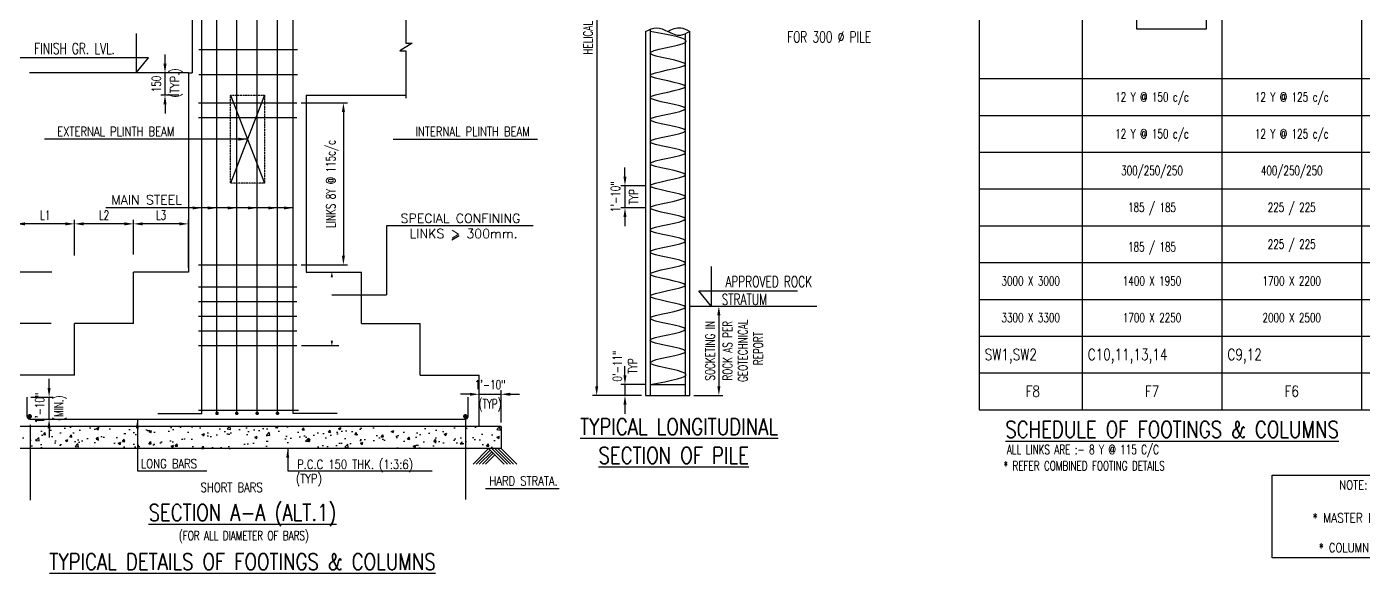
# Model space of a CAD drawing. Header units: inches. Extents: x 61991 to 161106, y 29687 to 64402.
# Drawn here: x 64827 to 66136, y 36879 to 37414 of the extents above; entities that cross this region are included whole.
import ezdxf
from ezdxf.enums import TextEntityAlignment as Align

# ---------------------------------------------------------------- set-up
doc = ezdxf.new("R2010")
doc.units = ezdxf.units.IN
doc.header["$MEASUREMENT"] = 0
doc.header["$PDMODE"] = 2
doc.linetypes.add('HIDDEN', pattern=[0.375, 0.25, -0.125])
for name, color, linetype in [('dim', 5, 'Continuous'), ('FRAME TABLE', 5, 'Continuous'), ('hatch', 8, 'Continuous'), ('LEVEL SECTION', 3, 'Continuous'), ('LINE CUT', 8, 'Continuous'), ('p.c.c.', 8, 'Continuous'), ('R.C.C. BEAM INNER', 4, 'HIDDEN'), ('R.C.C. BEAM OUTTER', 4, 'Continuous'), ('R.C.C. FOOTING', 4, 'Continuous'), ('R.C.C. STRUCTURE', 4, 'Continuous'), ('R.C.C.COLUMN', 1, 'Continuous'), ('reinforcement', 6, 'Continuous'), ('REINFORCEMENT LINKS', 2, 'Continuous'), ('TEXT NORMAL', 4, 'Continuous'), ('TEXT SCHEDULE', 2, 'Continuous'), ('TEXT SCHEDULE COLUMN', 4, 'Continuous'), ('title', 6, 'Continuous')]:
    doc.layers.add(name, color=color, linetype=linetype)
doc.styles.add('ROMANS', font='R.SHX', dxfattribs={"width": 0.7})
doc.styles.add('T1', font='r.shx', dxfattribs={"width": 0.85, "height": 2.25})
doc.dimstyles.new('DIM96', dxfattribs={"dimscale": 0, "dimtxt": 9, "dimasz": 9, "dimexe": 4, "dimexo": 4, "dimgap": 4, "dimtad": 1, "dimdec": 0, "dimzin": 1, "dimdsep": 46, "dimlunit": 4, "dimtxsty": 'ROMANS', "dimcen": 0, "dimclrd": 5, "dimclre": 5, "dimclrt": 4, "dimadec": 0, "dimazin": 0, "dimtfac": 1, "dimtdec": 0, "dimtix": 1, "dimtmove": 2, "dimatfit": 3, "dimfxl": 0, "dimfrac": 1, "dimtzin": 0, "dimlwd": -1, "dimlwe": -1, "dimarcsym": 0})

# ---------------------------------------------------------------- blocks, each defined once
blk = doc.blocks.new('*D65')
at = {"layer": 'Defpoints', "color": 0, "transparency": 16777216}
for p in [(64827, 37051.8), (64848.8, 37051.8), (64839.3, 37030.2)]:
    blk.add_point(p, dxfattribs=at)
at = {"layer": 'dim', "color": 5, "transparency": 16777216}
for p, q in [((64848.8, 37060.8), (64848.8, 37069.8)), ((64831, 37051.8), (64852.8, 37051.8)), ((64848.8, 37030.2), (64848.8, 37051.8)), ((64843.3, 37030.2), (64852.8, 37030.2)), ((64848.8, 37021.2), (64848.8, 37012.2))]:
    blk.add_line(p, q, dxfattribs=at)
for points in [[(64847.3, 37060.8), (64850.3, 37060.8), (64848.8, 37051.8)], [(64847.3, 37021.2), (64850.3, 37021.2), (64848.8, 37030.2)]]:
    blk.add_solid(points, dxfattribs=at)
at = {"layer": 'dim', "color": 4, "transparency": 16777216, "char_height": 9, "attachment_point": 5, "rotation": 90, "style": 'ROMANS'}
for s, insert in [('1\'-10"', (64839.5, 37041)), ('(MIN.)', (64859.7, 37041))]:
    blk.add_mtext(s, dxfattribs=dict(at, insert=insert))
blk = doc.blocks.new('*D67')
at = {"layer": 'Defpoints', "color": 0, "transparency": 16777216}
for p in [(64962.3, 37369.1), (64985.4, 37369.1), (64979.7, 37347.5)]:
    blk.add_point(p, dxfattribs=at)
at = {"layer": 'dim', "color": 5, "transparency": 16777216}
for p, q in [((64962.3, 37378.1), (64962.3, 37387.1)), ((64981.4, 37369.1), (64958.3, 37369.1)), ((64962.3, 37347.5), (64962.3, 37369.1)), ((64975.7, 37347.5), (64958.3, 37347.5)), ((64962.3, 37338.5), (64962.3, 37329.5))]:
    blk.add_line(p, q, dxfattribs=at)
for points in [[(64960.8, 37378.1), (64963.8, 37378.1), (64962.3, 37369.1)], [(64960.8, 37338.5), (64963.8, 37338.5), (64962.3, 37347.5)]]:
    blk.add_solid(points, dxfattribs=at)
at = {"layer": 'dim', "color": 4, "transparency": 16777216, "insert": (64953.8, 37358.3), "char_height": 9, "attachment_point": 5, "rotation": 90, "style": 'ROMANS'}
blk.add_mtext('150', dxfattribs=at)
blk = doc.blocks.new('*D69')
at = {"layer": 'Defpoints', "color": 0, "transparency": 16777216}
for p in [(64797.6, 37123.8), (64854.9, 37123.8), (64816.2, 37073.4)]:
    blk.add_point(p, dxfattribs=at)
at = {"layer": 'dim', "color": 5, "transparency": 16777216}
for p, q in [((64850.9, 37123.8), (64793.6, 37123.8)), ((64797.6, 37082.4), (64797.6, 37114.8)), ((64812.2, 37073.4), (64793.6, 37073.4))]:
    blk.add_line(p, q, dxfattribs=at)
for points in [[(64796.1, 37114.8), (64799.1, 37114.8), (64797.6, 37123.8)], [(64796.1, 37082.4), (64799.1, 37082.4), (64797.6, 37073.4)]]:
    blk.add_solid(points, dxfattribs=at)
at = {"layer": 'dim', "color": 4, "transparency": 16777216, "insert": (64789.1, 37098.6), "char_height": 9, "attachment_point": 5, "rotation": 90, "style": 'ROMANS'}
blk.add_mtext('D2', dxfattribs=at)
blk = doc.blocks.new('*D70')
at = {"layer": 'Defpoints', "color": 0, "transparency": 16777216}
for p in [(64797.6, 37174.2), (64855.6, 37174.2), (64854.9, 37123.8)]:
    blk.add_point(p, dxfattribs=at)
at = {"layer": 'dim', "color": 5, "transparency": 16777216}
for p, q in [((64851.6, 37174.2), (64793.6, 37174.2)), ((64797.6, 37132.8), (64797.6, 37165.2)), ((64850.9, 37123.8), (64793.6, 37123.8))]:
    blk.add_line(p, q, dxfattribs=at)
for points in [[(64796.1, 37165.2), (64799.1, 37165.2), (64797.6, 37174.2)], [(64796.1, 37132.8), (64799.1, 37132.8), (64797.6, 37123.8)]]:
    blk.add_solid(points, dxfattribs=at)
at = {"layer": 'dim', "color": 4, "transparency": 16777216, "insert": (64789.1, 37149), "char_height": 9, "attachment_point": 5, "rotation": 90, "style": 'ROMANS'}
blk.add_mtext('D3', dxfattribs=at)
blk = doc.blocks.new('*D71')
at = {"layer": 'Defpoints', "color": 0, "transparency": 16777216}
for p in [(64931.4, 37221.4), (64931.4, 37187.4), (64985.4, 37174.2)]:
    blk.add_point(p, dxfattribs=at)
at = {"layer": 'dim', "color": 5, "transparency": 16777216}
for p, q in [((64931.4, 37191.4), (64931.4, 37225.4)), ((64976.4, 37221.4), (64940.4, 37221.4)), ((64985.4, 37178.2), (64985.4, 37225.4))]:
    blk.add_line(p, q, dxfattribs=at)
for points in [[(64940.4, 37222.9), (64940.4, 37219.9), (64931.4, 37221.4)], [(64976.4, 37222.9), (64976.4, 37219.9), (64985.4, 37221.4)]]:
    blk.add_solid(points, dxfattribs=at)
at = {"layer": 'dim', "color": 4, "transparency": 16777216, "insert": (64958.4, 37229.9), "char_height": 9, "attachment_point": 5, "style": 'ROMANS'}
blk.add_mtext('L3', dxfattribs=at)
blk = doc.blocks.new('*D72')
at = {"layer": 'Defpoints', "color": 0, "transparency": 16777216}
for p in [(64873.8, 37221.4), (64873.8, 37186.4), (64931.4, 37187.4)]:
    blk.add_point(p, dxfattribs=at)
at = {"layer": 'dim', "color": 5, "transparency": 16777216}
for p, q in [((64873.8, 37190.4), (64873.8, 37225.4)), ((64922.4, 37221.4), (64882.8, 37221.4)), ((64931.4, 37191.4), (64931.4, 37225.4))]:
    blk.add_line(p, q, dxfattribs=at)
for points in [[(64882.8, 37222.9), (64882.8, 37219.9), (64873.8, 37221.4)], [(64922.4, 37222.9), (64922.4, 37219.9), (64931.4, 37221.4)]]:
    blk.add_solid(points, dxfattribs=at)
at = {"layer": 'dim', "color": 4, "transparency": 16777216, "insert": (64902.6, 37229.9), "char_height": 9, "attachment_point": 5, "style": 'ROMANS'}
blk.add_mtext('L2', dxfattribs=at)
blk = doc.blocks.new('*D73')
at = {"layer": 'Defpoints', "color": 0, "transparency": 16777216}
for p in [(64816.2, 37221.4), (64816.2, 37184.7), (64873.8, 37186.4)]:
    blk.add_point(p, dxfattribs=at)
at = {"layer": 'dim', "color": 5, "transparency": 16777216}
for p, q in [((64816.2, 37188.7), (64816.2, 37225.4)), ((64864.8, 37221.4), (64825.2, 37221.4)), ((64873.8, 37190.4), (64873.8, 37225.4))]:
    blk.add_line(p, q, dxfattribs=at)
for points in [[(64825.2, 37222.9), (64825.2, 37219.9), (64816.2, 37221.4)], [(64864.8, 37222.9), (64864.8, 37219.9), (64873.8, 37221.4)]]:
    blk.add_solid(points, dxfattribs=at)
at = {"layer": 'dim', "color": 4, "transparency": 16777216, "insert": (64845, 37229.9), "char_height": 9, "attachment_point": 5, "style": 'ROMANS'}
blk.add_mtext('L1', dxfattribs=at)
blk = doc.blocks.new('*D74')
at = {"layer": 'Defpoints', "color": 0, "transparency": 16777216}
for p in [(65291.4, 37054.6), (65269.8, 37048.2), (65291.4, 37023)]:
    blk.add_point(p, dxfattribs=at)
at = {"layer": 'dim', "color": 5, "transparency": 16777216}
for p, q in [((65260.8, 37054.6), (65251.8, 37054.6)), ((65269.8, 37052.2), (65269.8, 37058.6)), ((65269.8, 37054.6), (65291.4, 37054.6)), ((65291.4, 37027), (65291.4, 37058.6)), ((65300.4, 37054.6), (65309.4, 37054.6))]:
    blk.add_line(p, q, dxfattribs=at)
for points in [[(65260.8, 37056.1), (65260.8, 37053.1), (65269.8, 37054.6)], [(65300.4, 37056.1), (65300.4, 37053.1), (65291.4, 37054.6)]]:
    blk.add_solid(points, dxfattribs=at)
at = {"layer": 'dim', "color": 4, "transparency": 16777216, "char_height": 9, "attachment_point": 5, "style": 'ROMANS'}
for s, insert in [('1\'-10"', (65280.6, 37064)), ('(TYP)', (65280.6, 37043.8))]:
    blk.add_mtext(s, dxfattribs=dict(at, insert=insert))
blk = doc.blocks.new('*D38')
at = {"layer": 'Defpoints', "color": 0, "transparency": 16777216}
for p in [(65091.5, 37339.8), (65091.5, 37181.2), (65137, 37181.2)]:
    blk.add_point(p, dxfattribs=at)
at = {"layer": 'TEXT NORMAL', "color": 5, "transparency": 16777216}
for p, q in [((65095.5, 37339.8), (65141, 37339.8)), ((65137, 37330.8), (65137, 37190.2)), ((65095.5, 37181.2), (65141, 37181.2))]:
    blk.add_line(p, q, dxfattribs=at)
for points in [[(65135.5, 37330.8), (65138.5, 37330.8), (65137, 37339.8)], [(65135.5, 37190.2), (65138.5, 37190.2), (65137, 37181.2)]]:
    blk.add_solid(points, dxfattribs=at)
at = {"layer": 'TEXT NORMAL', "color": 4, "transparency": 16777216, "insert": (65126.1, 37260.5), "char_height": 9, "attachment_point": 5, "rotation": 90, "style": 'ROMANS'}
blk.add_mtext('LINKS 8Y @ 115c/c', dxfattribs=at)
blk = doc.blocks.new('*D41')
at = {"layer": 'Defpoints', "color": 0, "transparency": 16777216}
for p in [(65437.3, 37064.2), (65412.7, 37053.4), (65432.9, 37053.4)]:
    blk.add_point(p, dxfattribs=at)
at = {"layer": 'dim', "color": 5, "transparency": 16777216}
for p, q in [((65412.7, 37073.2), (65412.7, 37082.2)), ((65433.3, 37064.2), (65408.7, 37064.2)), ((65412.7, 37064.2), (65412.7, 37053.4)), ((65428.9, 37053.4), (65408.7, 37053.4)), ((65412.7, 37044.4), (65412.7, 37035.4))]:
    blk.add_line(p, q, dxfattribs=at)
for points in [[(65411.2, 37073.2), (65414.2, 37073.2), (65412.7, 37064.2)], [(65411.2, 37044.4), (65414.2, 37044.4), (65412.7, 37053.4)]]:
    blk.add_solid(points, dxfattribs=at)
at = {"layer": 'dim', "color": 4, "transparency": 16777216, "insert": (65412.7, 37082.2), "char_height": 9, "attachment_point": 5, "rotation": 90, "style": 'ROMANS'}
blk.add_mtext('0\'-11"\\PTYP', dxfattribs=at)
blk = doc.blocks.new('*D42')
at = {"layer": 'Defpoints', "color": 0, "transparency": 16777216}
for p in [(65437.3, 37258.6), (65412.7, 37237.1), (65437.3, 37237.1)]:
    blk.add_point(p, dxfattribs=at)
at = {"layer": 'dim', "color": 5, "transparency": 16777216}
for p, q in [((65412.7, 37267.6), (65412.7, 37276.6)), ((65433.3, 37258.6), (65408.7, 37258.6)), ((65412.7, 37258.6), (65412.7, 37237.1)), ((65433.3, 37237.1), (65408.7, 37237.1)), ((65412.7, 37228.1), (65412.7, 37219.1))]:
    blk.add_line(p, q, dxfattribs=at)
for points in [[(65411.2, 37267.6), (65414.2, 37267.6), (65412.7, 37258.6)], [(65411.2, 37228.1), (65414.2, 37228.1), (65412.7, 37237.1)]]:
    blk.add_solid(points, dxfattribs=at)
at = {"layer": 'dim', "color": 4, "transparency": 16777216, "char_height": 9, "attachment_point": 5, "rotation": 90, "style": 'ROMANS'}
for s, insert in [('1\'-10"', (65403.4, 37247.9)), ('TYP', (65421.2, 37247.9))]:
    blk.add_mtext(s, dxfattribs=dict(at, insert=insert))
blk = doc.blocks.new('*D43')
at = {"layer": 'Defpoints', "color": 0, "transparency": 16777216}
for p in [(65476.1, 37140.9), (65476.1, 37053.4), (65504.6, 37053.4)]:
    blk.add_point(p, dxfattribs=at)
at = {"layer": 'dim', "color": 5, "transparency": 16777216}
for p, q in [((65480.1, 37140.9), (65508.6, 37140.9)), ((65504.6, 37131.9), (65504.6, 37062.4)), ((65480.1, 37053.4), (65508.6, 37053.4))]:
    blk.add_line(p, q, dxfattribs=at)
for points in [[(65503.1, 37131.9), (65506.1, 37131.9), (65504.6, 37140.9)], [(65503.1, 37062.4), (65506.1, 37062.4), (65504.6, 37053.4)]]:
    blk.add_solid(points, dxfattribs=at)
at = {"layer": 'dim', "color": 4, "transparency": 16777216, "char_height": 9, "attachment_point": 5, "rotation": 90, "style": 'ROMANS'}
for s, insert in [('SOCKETING IN ', (65496.1, 37097.2)), ('ROCK AS PER \\PGEOTECHNICAL\\P REPORT ', (65528.1, 37097.2))]:
    blk.add_mtext(s, dxfattribs=dict(at, insert=insert))
blk = doc.blocks.new('*D44')
at = {"layer": 'Defpoints', "color": 0, "transparency": 16777216}
for p in [(65437.3, 37782.6), (65385, 37053.4), (65432.9, 37053.4)]:
    blk.add_point(p, dxfattribs=at)
at = {"layer": 'dim', "color": 5, "transparency": 16777216}
for p, q in [((65433.3, 37782.6), (65381, 37782.6)), ((65385, 37773.6), (65385, 37062.4)), ((65428.9, 37053.4), (65381, 37053.4))]:
    blk.add_line(p, q, dxfattribs=at)
for points in [[(65383.5, 37773.6), (65386.5, 37773.6), (65385, 37782.6)], [(65383.5, 37062.4), (65386.5, 37062.4), (65385, 37053.4)]]:
    blk.add_solid(points, dxfattribs=at)
at = {"layer": 'dim', "color": 4, "transparency": 16777216, "insert": (65376.5, 37418), "char_height": 9, "attachment_point": 5, "rotation": 90, "style": 'ROMANS'}
blk.add_mtext('HELICAL RINGS', dxfattribs=at)

msp = doc.modelspace()

# ---------------------------------------------------------------- hatches: boundary and pattern name
at = {"layer": 'p.c.c.'}
h = msp.add_hatch(dxfattribs=at)
h.set_pattern_fill('AR-CONC', color=256, scale=3.6, style=0)
h.set_pattern_definition([(50, (40154.971, 33820.126), (25.821367, -2.259077), [2.7, -29.7]), (355, (40154.97, 33820.126), (-4.995048, 27.078917), [2.16, -23.76]), (100.4514, (40157.123, 33819.938), (20.826338, 24.819824), [2.294647, -25.241116]), (46.1842, (40154.97, 33827.326), (38.420678, -5.958685), [4.05, -44.55]), (96.6356, (40158.173, 33826.83), (33.64786, 35.068243), [3.44197, -37.86167]), (351.1842, (40154.97, 33827.326), (33.64783, 35.06827), [3.24, -35.64]), (21, (40158.571, 33825.526), (21.488654, -14.49428), [2.7, -29.7]), (326, (40158.57, 33825.526), (8.759352, 26.105402), [2.16, -23.76]), (71.4514, (40160.362, 33824.318), (30.248015, 11.611098), [2.294647, -25.241116]), (37.5, (40154.971, 33820.126), (0.4377548, 11.9841787), [0, -23.472, 0, -24.12, 0, -23.85]), (7.5, (40154.971, 33820.126), (9.4705033, 14.1988216), [0, -13.752, 0, -22.932, 0, -9.09]), (327.5, (40146.943, 33820.126), (19.2176077, -0.8119754), [0, -9, 0, -28.08, 0, -37.26]), (317.5, (40143.343, 33820.126), (20.994702, 3.603779), [0, -11.7, 0, -18.648, 0, -26.46])])
h.paths.add_polyline_path([(64969.38909, 37023.02496), (64969.38909, 37001.42496), (65291.41315, 37001.42496), (65291.41315, 37023.02496)])
h.paths.add_polyline_path([(64969.38909, 37001.42496), (64969.38909, 37023.02496), (64794.61315, 37023.02496), (64794.61315, 37001.42496)])

# ---------------------------------------------------------------- linework, layer by layer
at = {"layer": 'dim'}
for p, q in [((65185.75895, 37304.22395), (65326.9453, 37304.22395)), ((65322.90056, 37219.38471), (65179.05476, 37219.38471)), ((65179.05476, 37219.38471), (65179.05476, 37151.78375)), ((65125.66339, 37151.78375), (65179.05476, 37151.78375)), ((65095.92474, 37102.22496), (65132.60874, 37102.22496)), ((64830.2583, 37024.768), (64830.2583, 36950.94784)), ((65256.45715, 37030.89096), (65256.45715, 36951.73984)), ((65276.28095, 36962.24479), (65348.3293, 36962.24479))]:
    msp.add_line(p, q, dxfattribs=at)
for points in [[(65185.75895, 37351.98028, 0, 4.62003, 0), (65185.75895, 37342.08021, 0, 0, 0), (65185.75895, 37351.98028, 0, 0, 0), (65185.75895, 37304.22395, 0, 0, 0)], [(65276.28095, 36987.15913, 0, 4.62003, 0), (65276.28095, 36977.25905, 0, 0, 0), (65276.28095, 36987.15913, 0, 0, 0), (65276.28095, 36962.24479, 0, 0, 0)], [(65256.94112, 36957.58532, 0, 4.62003, 0), (65247.04105, 36957.58532, 0, 0, 0), (65256.94112, 36957.58532, 0, 0, 0), (64974.12279, 36957.58532, 0, 0, 0), (64830.31845, 36957.58532, 0, 0, 0), (64840.21852, 36957.58532, 4.62003, 0, 0), (64830.31845, 36957.58532, 0, 0, 0)]]:
    msp.add_lwpolyline(points, format="xyseb", dxfattribs=at)
at = {"layer": 'dim', "flags": 128}
msp.add_lwpolyline([(65125.66339, 37107.13679, 2.20366, 0, 0), (65125.66339, 37101.63131, 0, 0, 0), (65125.66339, 37139.13197, 0, 0, 0), (65125.66339, 37174.68863, 0, 2.20366, 0), (65125.66339, 37169.18315, 0, 0, 0)], format="xyseb", dxfattribs=at)
at = {"layer": 'FRAME TABLE', "color": 7}
for p, q in [((65759.58271, 37975.52907), (65759.58271, 37039.52907)), ((65860.38271, 37975.52907), (65860.38271, 37039.52907)), ((65997.18271, 37975.52907), (65997.18271, 37039.52907)), ((66133.98271, 37975.52907), (66133.98271, 37039.52907)), ((65759.58271, 37111.52907), (66978.53067, 37111.52907)), ((65759.58271, 37039.52907), (66978.53067, 37039.52907))]:
    msp.add_line(p, q, dxfattribs=at)
at = {"layer": 'FRAME TABLE'}
for p, q in [((65759.58271, 37363.52907), (66978.53067, 37363.52907)), ((65759.58271, 37327.52907), (66978.53067, 37327.52907)), ((65759.58271, 37291.52907), (66978.53067, 37291.52907)), ((65759.58271, 37255.52907), (66978.53067, 37255.52907)), ((65759.58271, 37219.52907), (66978.53067, 37219.52907)), ((65759.58271, 37183.52907), (66978.53067, 37183.52907)), ((65759.58271, 37147.52907), (66978.53067, 37147.52907)), ((65759.58271, 37075.52907), (66978.53067, 37075.52907))]:
    msp.add_line(p, q, dxfattribs=at)
at = {"layer": 'hatch', "linetype": 'Continuous'}
for p, q in [((65263.92084, 36986.15146), (65279.19434, 37001.42496)), ((65266.97554, 36986.15146), (65280.72169, 36999.89761)), ((65270.03024, 36986.15146), (65282.24905, 36998.37026)), ((65294.46785, 36986.15146), (65279.19434, 37001.42496)), ((65297.52255, 36986.15146), (65282.24905, 37001.42496)), ((65300.57725, 36986.15146), (65285.30375, 37001.42496)), ((65303.63195, 36986.15146), (65288.35845, 37001.42496)), ((65306.68666, 36986.15146), (65291.41315, 37001.42496)), ((65273.08494, 36986.15146), (65283.7764, 36996.84291)), ((65276.13964, 36986.15146), (65285.30375, 36995.31556))]:
    msp.add_line(p, q, dxfattribs=at)
at = {"layer": 'LEVEL SECTION'}
for p, q in [((64985.41315, 37369.10234), (64829.45679, 37369.10234)), ((65476.14242, 37140.94416), (65600.49207, 37140.94416))]:
    msp.add_line(p, q, dxfattribs=at)
for points in [[(64934.13302, 37407.72121), (64934.13302, 37369.10234), (64946.16009, 37383.866), (64813.12471, 37383.866)], [(65497.19762, 37179.56304), (65497.19762, 37140.94416), (65485.17056, 37155.70783), (65581.77764, 37155.70783)]]:
    msp.add_lwpolyline(points, dxfattribs=at)
at = {"layer": 'LINE CUT'}
msp.add_lwpolyline([(65198.21589, 37437.23859), (65198.21589, 37398.09403), (65204.205, 37398.09403), (65192.22678, 37390.79734), (65198.21589, 37390.79734), (65198.21589, 37344.26617)], dxfattribs=at)
msp.add_spline([(65432.94242, 37409.72835), (65443.74242, 37413.3282), (65454.54242, 37409.72835), (65467.22368, 37406.1285), (65476.14242, 37409.72835)], degree=3, dxfattribs=at)
msp.add_open_spline([(65454.54242, 37409.72835), (65458.75913, 37411.78352), (65466.21743, 37415.2384), (65473.19785, 37411.36308), (65476.14242, 37409.72835)], degree=3, knots=[632.4528990761, 632.4528990761, 632.4528990761, 632.4528990761, 998.6279469066, 1265.7903665515, 1265.7903665515, 1265.7903665515, 1265.7903665515], dxfattribs=at)
at = {"layer": 'p.c.c.', "linetype": 'Continuous'}
for p, q in [((65291.41315, 37023.02496), (64794.61315, 37023.02496)), ((65291.41315, 37023.02496), (65291.41315, 37001.42496)), ((65291.41315, 37001.42496), (64794.61315, 37001.42496))]:
    msp.add_line(p, q, dxfattribs=at)
at = {"layer": 'R.C.C. BEAM INNER', "color": 8}
msp.add_lwpolyline([(65026.45315, 37261.10234), (65026.45315, 37347.50234), (65059.57315, 37347.50234), (65059.57315, 37261.10234)], close=True, dxfattribs=at)
at = {"layer": 'R.C.C. BEAM OUTTER', "color": 4}
msp.add_line((65100.61315, 37347.50234), (65198.21589, 37347.50234), dxfattribs=at)
at = {"layer": 'R.C.C. FOOTING', "linetype": 'Continuous'}
for p, q in [((64931.41315, 37123.82496), (64931.41315, 37174.22496)), ((64985.41315, 37174.22496), (64931.41315, 37174.22496)), ((65100.61315, 37174.22496), (65154.61315, 37174.22496)), ((65154.61315, 37123.82496), (65154.61315, 37174.22496)), ((64931.41315, 37123.82496), (64873.81315, 37123.82496)), ((64873.81315, 37073.42496), (64873.81315, 37123.82496)), ((65154.61315, 37123.82496), (65212.21315, 37123.82496)), ((65212.21315, 37073.42496), (65212.21315, 37123.82496)), ((64873.81315, 37073.42496), (64816.21315, 37073.42496)), ((65212.21315, 37073.42496), (65269.81315, 37073.42496)), ((65269.81315, 37023.02496), (65269.81315, 37073.42496))]:
    msp.add_line(p, q, dxfattribs=at)
at = {"layer": 'R.C.C. STRUCTURE'}
for p, q in [((65432.94242, 37409.72835), (65432.94242, 37053.41916)), ((65476.14242, 37053.41916), (65476.14242, 37409.72835)), ((65432.94242, 37053.41916), (65476.14242, 37053.41916))]:
    msp.add_line(p, q, dxfattribs=at)
at = {"layer": 'R.C.C.COLUMN', "color": 4}
for p, q in [((64989.01315, 37653.50234), (64989.01315, 37369.10234)), ((64985.41315, 37369.10234), (64985.41315, 37174.22496)), ((64985.41315, 37369.10234), (64989.01315, 37369.10234)), ((65100.61315, 37347.50234), (65100.61315, 37174.22496))]:
    msp.add_line(p, q, dxfattribs=at)
msp.add_lwpolyline([(65913.57787, 37412.12907), (65981.97787, 37412.12907), (65981.97787, 37527.32907), (65913.57787, 37527.32907)], close=True, dxfattribs=at)
at = {"layer": 'reinforcement'}
for p, q in [((65013.19707, 37037.23542), (65013.19707, 37892.10134)), ((65052.55385, 37037.23542), (65052.55385, 37892.10134)), ((65032.58011, 37037.23542), (65032.58011, 37586.10134)), ((65072.44787, 37037.23542), (65072.44787, 37586.10134))]:
    msp.add_line(p, q, dxfattribs=at)
for points in [[(65130.85315, 37035.94896), (65087.65315, 37035.94896), (65087.65315, 37892.10134)], [(64955.17315, 37035.94896), (64998.37315, 37035.94896), (64998.37315, 37586.10134)], [(65437.26242, 37411.77416), (65437.26242, 37053.41916)], [(65471.82242, 37053.41916), (65471.82242, 37407.48701)], [(65052.55385, 37258.31089), (65052.55385, 37343.93215)]]:
    msp.add_lwpolyline(points, dxfattribs=at)
msp.add_lwpolyline([(64827.01315, 37051.82496), (64827.01315, 37033.10496, 0.4142135624), (64829.89315, 37030.22496), (65256.31315, 37030.22496, 0.4142135624), (65259.01315, 37032.92496), (65259.01315, 37051.82496)], format="xyb", dxfattribs=at)
at = {"layer": 'reinforcement', "color": 3, "const_width": 1.728}
for points in [[(65012.33307, 37035.94896, 1), (65014.06107, 37035.94896, 1)], [(65031.71611, 37035.94896, 1), (65033.44411, 37035.94896, 1)], [(65051.68985, 37035.94896, 1), (65053.41785, 37035.94896, 1)], [(65071.58387, 37035.94896, 1), (65073.31187, 37035.94896, 1)]]:
    msp.add_lwpolyline(points, format="xyb", close=True, dxfattribs=at)
at = {"layer": 'reinforcement', "const_width": 2.25}
for points in [[(64830.92846, 37032.9836, -1), (64828.67846, 37032.9836, -1)], [(65255.27784, 37032.9836, 1), (65257.52784, 37032.9836, 1)]]:
    msp.add_lwpolyline(points, format="xyb", close=True, dxfattribs=at)
at = {"layer": 'REINFORCEMENT LINKS'}
for p, q in [((64995.42757, 37392.18419), (65091.92722, 37392.18419)), ((64995.42757, 37367.48819), (65091.92722, 37367.48819)), ((64995.0346, 37339.82849), (65091.53425, 37339.82849)), ((64995.0346, 37325.42849), (65091.53425, 37325.42849)), ((64995.0346, 37181.1847), (65091.53425, 37181.1847)), ((64995.0346, 37159.82496), (65091.53425, 37159.82496)), ((64995.0346, 37145.42496), (65091.53425, 37145.42496)), ((64995.0346, 37131.02496), (65091.53425, 37131.02496)), ((64995.0346, 37116.62496), (65091.53425, 37116.62496)), ((64995.0346, 37102.22496), (65091.53425, 37102.22496)), ((65437.26242, 37064.21916), (65471.82242, 37064.21916)), ((64995.121, 37039.03542), (65093.15374, 37039.03542))]:
    msp.add_line(p, q, dxfattribs=at)
msp.add_spline([(65437.26242, 37064.21916), (65471.82242, 37075.01916), (65437.26242, 37085.81916), (65471.82242, 37096.61916), (65437.26242, 37107.41916), (65471.82242, 37118.21916), (65437.26242, 37129.01916), (65471.82242, 37139.81916), (65437.26242, 37150.61916), (65471.82242, 37161.41916), (65437.26242, 37172.21916), (65471.82242, 37183.01916), (65437.26242, 37193.81916), (65471.82242, 37204.61916), (65437.26242, 37215.41916), (65471.82242, 37226.21916), (65437.26242, 37237.01916), (65471.82242, 37247.81916), (65437.26242, 37258.61916), (65471.82242, 37269.41916), (65437.26242, 37280.21916), (65471.82242, 37291.01916), (65437.26242, 37301.81916), (65471.82242, 37312.61916), (65437.26242, 37323.41916), (65471.82242, 37334.21916), (65437.26242, 37345.01916), (65471.82242, 37355.81916), (65437.26242, 37366.61916), (65471.82242, 37377.41916), (65437.26242, 37388.21916), (65471.82242, 37399.01916), (65437.26242, 37409.81916)], degree=3, dxfattribs=at)
at = {"layer": 'TEXT NORMAL', "color": 5}
for p, q in [((65026.45315, 37347.50234), (65059.57315, 37261.10234)), ((65059.57315, 37347.50234), (65026.45315, 37261.10234))]:
    msp.add_line(p, q, dxfattribs=at)
at = {"layer": 'TEXT NORMAL', "linetype": 'ByBlock'}
msp.add_line((65243.30531, 37205.861), (65250.42496, 37209.94582), dxfattribs=at)
at = {"layer": 'TEXT NORMAL', "color": 5}
msp.add_lwpolyline([(66046.28701, 36975.58825), (66572.80246, 36975.58825), (66572.80246, 36894.56869), (66046.28701, 36894.56869)], close=True, dxfattribs=at)

# ---------------------------------------------------------------- texts
at = {"layer": 'LEVEL SECTION', "char_height": 10.8, "attachment_point": 5, "style": 'ROMANS'}
for s, insert in [('FOR 300 %%C PILE', (65612.57743, 37404.29116)), ('FINISH GR. LVL.', (64873.77793, 37392.98059)), ('APPROVED ROCK', (65553.46434, 37164.82241)), ('STRATUM ', (65529.5907, 37147.41513))]:
    msp.add_mtext(s, dxfattribs=dict(at, insert=insert))
at = {"layer": 'TEXT NORMAL', "style": 'ROMANS', "width": 0.8}
msp.add_text('(TYP.)', height=9, rotation=90, dxfattribs=at).set_placement((64972.45252, 37359.31026), align=Align.MIDDLE)
for s, p in [('EXTERNAL PLINTH BEAM', (64914.04072, 37311.79311)), ('INTERNAL PLINTH BEAM', (65263.49853, 37311.71472))]:
    msp.add_text(s, height=9, dxfattribs=at).set_placement(p, align=Align.MIDDLE)
at = {"layer": 'TEXT NORMAL', "linetype": 'ByBlock', "style": 'ROMANS'}
for s, p in [('MAIN STEEL', (64944.23842, 37244.93312)), ('SPECIAL CONFINING ', (65254.71999, 37226.84699)), ('LINKS > 300mm.', (65254.71999, 37211.90622))]:
    msp.add_text(s, height=9, dxfattribs=at).set_placement(p, align=Align.MIDDLE)
at = {"layer": 'TEXT NORMAL', "width": 0.8}
for s, style, p in [('LONG BARS', 'ROMANS', (64938.66042, 36982.17421)), ('P.C.C 150 THK. (1:3:6)', 'ROMANS', (65091.65179, 36981.48488)), ('(TYP)', 'ROMANS', (65090.38436, 36967.53513)), ('HARD STRATA.', 'ROMANS', (65279.93507, 36965.28252)), ('SHORT BARS', 'ROMANS', (64997.11348, 36958.94977)), ('* COLUMN LINKS MUST BE PROVIDED WITHIN BEAM DEPTH PORTION OF THE COLUMN', 'T1', (66092.00676, 36899.9408))]:
    msp.add_text(s, height=9, dxfattribs=dict(at, style=style)).set_placement(p)
at = {"layer": 'TEXT NORMAL', "style": 'T1', "width": 0.8}
msp.add_text('NOTE: * REINFORCEMENT BARS OF COLUMNS SHALL BE PLACED IN SUCH A WAY', height=9, dxfattribs=at).set_placement((66501.17477, 36961.33372), align=Align.RIGHT)
at = {"layer": 'TEXT NORMAL', "attachment_point": 5, "style": 'ROMANS'}
for s, insert, char_height in [('{\\H1.25X;ALL LINKS ARE :- 8 Y @ 115 C/C}', (65861.07784, 36999.00596), 7.2), ('{\\H1.25x;* REFER COMBINED FOOTING DETAILS}', (65862.38149, 36984.60596), 7.2), ('(FOR ALL DIAMETER OF BARS)', (65039.52432, 36914.79819), 9)]:
    msp.add_mtext(s, dxfattribs=dict(at, insert=insert, char_height=char_height))
at = {"layer": 'TEXT NORMAL', "insert": (66085.91469, 36938.10818), "char_height": 9, "width": 559.5115952, "attachment_point": 1, "style": 'T1'}
msp.add_mtext('* MASTER LINKS (FULL-SIZE LINKS) TO BE PROVIDED AT EVERY 1.m INTERVAL.', dxfattribs=at)
at = {"layer": 'TEXT SCHEDULE', "style": 'ROMANS', "width": 0.8}
for s, p in [('SW1,SW2', (65764.98271, 37088.12741)), ('C10,11,13,14', (65865.78271, 37088.12741)), ('C9,12', (66002.58271, 37088.12741))]:
    msp.add_text(s, height=10.8, dxfattribs=at).set_placement(p)
for s, p in [('F8', (65812.011, 37057.52907)), ('F7', (65928.78271, 37057.52907)), ('F6', (66065.58271, 37057.52907))]:
    msp.add_text(s, height=10.8, dxfattribs=at).set_placement(p, align=Align.MIDDLE_CENTER)
at = {"layer": 'TEXT SCHEDULE COLUMN', "style": 'ROMANS', "width": 0.7}
for s, p in [('12 Y @ 150 c/c', (65928.78271, 37341.02907)), ('12 Y @ 125 c/c', (66065.58271, 37341.02907)), ('12 Y @ 150 c/c', (65928.78271, 37305.02907)), ('12 Y @ 125 c/c', (66065.58271, 37305.02907))]:
    msp.add_text(s, height=9, dxfattribs=at).set_placement(p, align=Align.CENTER)
for s, p in [('300/250/250', (65928.78271, 37273.52907)), ('400/250/250', (66065.58271, 37273.52907)), ('185 / 185', (65928.78271, 37237.52907)), ('225 / 225', (66065.58271, 37237.52907)), ('225 / 225', (66065.58271, 37201.52907)), ('185 / 185', (65928.78271, 37198.8793)), ('3000 X 3000', (65809.98271, 37165.52907)), ('1400 X 1950', (65928.78271, 37165.52907)), ('1700 X 2200', (66065.58271, 37165.52907)), ('3300 X 3300', (65809.98271, 37129.52907)), ('1700 X 2250', (65928.78271, 37129.52907)), ('2000 X 2500', (66065.58271, 37129.52907))]:
    msp.add_text(s, height=9, dxfattribs=at).set_placement(p, align=Align.MIDDLE_CENTER)
at = {"layer": 'title', "style": 'ROMANS', "width": 0.8}
for s, p in [('%%UTYPICAL LONGITUDINAL', (65465.68851, 37014.76403)), ('%%USECTION OF PILE', (65460.43511, 36986.68717))]:
    msp.add_text(s, height=16.2, dxfattribs=at).set_placement(p, align=Align.CENTER)
for s, p in [('%%USCHEDULE OF FOOTINGS & COLUMNS', (65948.46597, 37020.16649)), ('%%USECTION A-A (ALT.1)', (65038.19308, 36938.88554)), ('%%UTYPICAL DETAILS OF FOOTINGS & COLUMNS', (65038.19308, 36890.783))]:
    msp.add_text(s, height=16.2, dxfattribs=at).set_placement(p, align=Align.MIDDLE_CENTER)

# ---------------------------------------------------------------- dimensions: what is measured, and where the dimension line sits
at = {"layer": 'dim'}
for base, p1, p2, text, picture, middle in [((65384.99624, 37053.41916), (65437.26242, 37782.59861), (65432.94242, 37053.41916), 'HELICAL RINGS', '*D44', (65376.49624, 37418.00889)), ((64962.26827, 37369.10234), (64979.65315, 37347.50234), (64985.41315, 37369.10234), '150', '*D67', (64953.76827, 37358.30234)), ((65412.70733, 37237.08357), (65437.26242, 37258.61916), (65437.26242, 37237.08357), '<>\\XTYP', '*D42', (65412.70733, 37247.85136)), ((64797.60022, 37174.22496), (64854.87715, 37123.82496), (64855.59715, 37174.22496), 'D3', '*D70', (64789.10022, 37149.02496)), ((65504.61555, 37053.41916), (65476.14242, 37140.94416), (65476.14242, 37053.41916), 'SOCKETING IN \\XROCK AS PER \\PGEOTECHNICAL\\P REPORT ', '*D43', (65504.61555, 37097.18166)), ((64797.60022, 37123.82496), (64816.21315, 37073.42496), (64854.87715, 37123.82496), 'D2', '*D69', (64789.10022, 37098.62496)), ((64848.80731, 37051.82496), (64839.31704, 37030.22496), (64827.01315, 37051.82496), '<>\\X(MIN.)', '*D65', (64848.80731, 37041.02496))]:
    dim = msp.add_linear_dim(base=base, p1=p1, p2=p2, angle=90, text=text, dimstyle='DIM96', override={"dimscale": 1}, dxfattribs=at)
    dim.commit()
    dim.dimension.update_dxf_attribs({"geometry": picture, "text_midpoint": middle})
for base, p1, p2, text, picture, middle in [((64816.21315, 37221.42395), (64873.81315, 37186.42896), (64816.21315, 37184.72195), 'L1', '*D73', (64845.01315, 37229.92395)), ((64873.81315, 37221.42395), (64931.41315, 37187.41896), (64873.81315, 37186.42896), 'L2', '*D72', (64902.61315, 37229.92395)), ((64931.41315, 37221.42395), (64985.41315, 37174.22496), (64931.41315, 37187.41896), 'L3', '*D71', (64958.41315, 37229.92395)), ((65291.41315, 37054.61795), (65269.81315, 37048.22496), (65291.41315, 37023.02496), '<>\\X(TYP)', '*D74', (65280.61315, 37054.61795))]:
    dim = msp.add_linear_dim(base=base, p1=p1, p2=p2, text=text, dimstyle='DIM96', override={"dimscale": 1}, dxfattribs=at)
    dim.commit()
    dim.dimension.update_dxf_attribs({"geometry": picture, "text_midpoint": middle})
dim = msp.add_linear_dim(base=(65412.70733, 37053.41916), p1=(65437.26242, 37064.21916), p2=(65432.94242, 37053.41916), angle=90, text='<>\\XTYP', dimstyle='DIM96', override={"dimscale": 1}, dxfattribs=at)
dim.commit()
dim.dimension.update_dxf_attribs({"geometry": '*D41', "text_midpoint": (65412.70733, 37082.21916), "dimtype": 160})
at = {"layer": 'TEXT NORMAL'}
dim = msp.add_linear_dim(base=(65136.95567, 37181.1847), p1=(65091.53425, 37339.82849), p2=(65091.53425, 37181.1847), angle=90, text='LINKS 8Y @ 115c/c', dimstyle='DIM96', override={"dimscale": 1}, dxfattribs=at)
dim.commit()
dim.dimension.update_dxf_attribs({"geometry": '*D38', "text_midpoint": (65126.09852, 37260.5066)})

# ---------------------------------------------------------------- leaders
at = {"layer": 'dim'}
msp.add_leader([(64935.26482, 37030.22496), (64935.26482, 36979.67151), (65003.22605, 36979.67151)], dimstyle='DIM96', override={"dimscale": 1}, dxfattribs=at)
at = {"layer": 'TEXT NORMAL'}
for points in [[(65043.01315, 37304.30234), (64844.43715, 37304.30234)], [(65087.65315, 37236.97659), (64904.22, 37236.97659)], [(65072.44787, 37236.97659), (64904.22, 37236.97659)], [(65052.55385, 37236.97659), (64904.22, 37236.97659)], [(65032.58011, 37236.97659), (64904.22, 37236.97659)], [(65013.19707, 37236.97659), (64904.22, 37236.97659)], [(64998.37315, 37236.97659), (64904.22, 37236.97659)], [(65082.4541, 37001.42496), (65082.4541, 36979.67151), (65223.91641, 36979.67151)]]:
    msp.add_leader(points, dimstyle='DIM96', override={"dimscale": 1}, dxfattribs=at)

doc.saveas('drawing.dxf')
